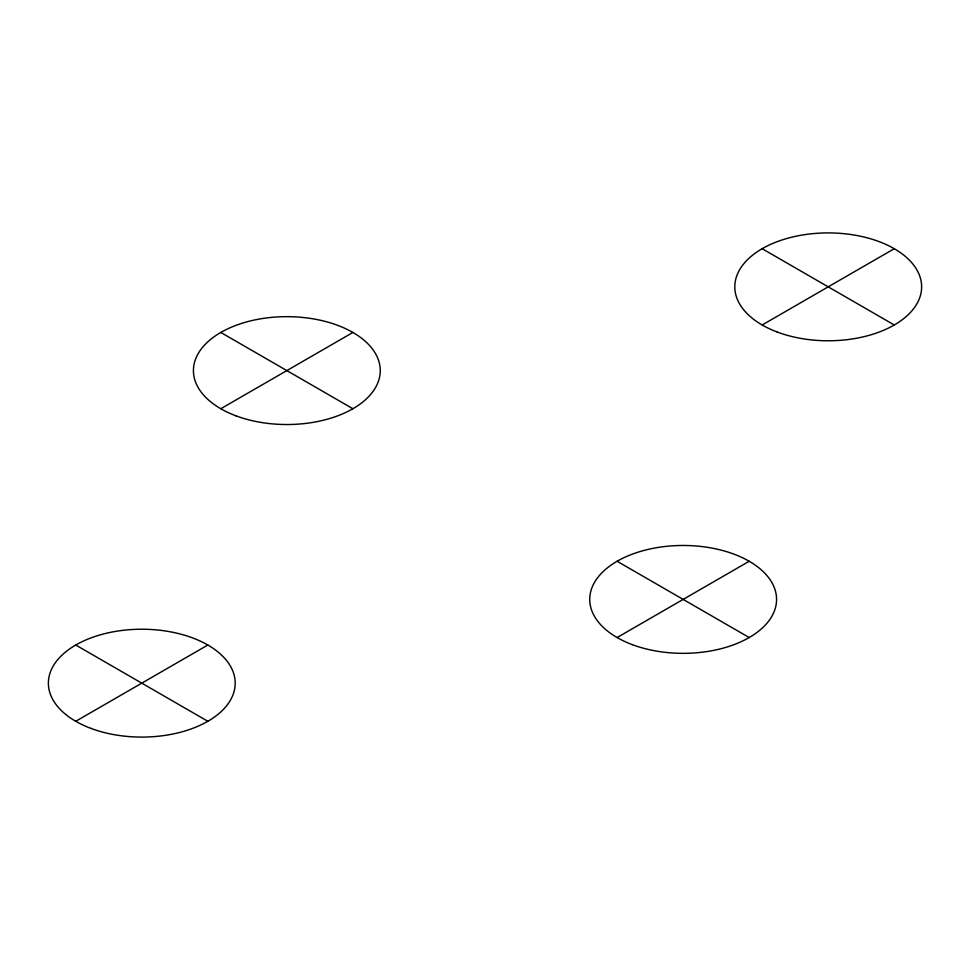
<?xml version="1.0" encoding="UTF-8"?>
<svg xmlns="http://www.w3.org/2000/svg" width="970" height="970" viewBox="0 0 970 970"><rect width="100%" height="100%" fill="white"/><g stroke="black" fill="none" stroke-linecap="round" stroke-linejoin="round"><path stroke-width="1.45" d="M220.796 408.734L352.898 332.455M75.733 721.292L207.835 645.014M762.165 324.986L894.267 248.708M617.102 637.545L749.204 561.266M762.165 248.708L894.267 324.986M220.796 332.455L352.898 408.734M617.102 561.266L749.204 637.545M75.733 645.014L207.835 721.292M90.913 728.385A93.411 53.932 0 0 0 235.067 685.972A93.411 53.932 0 0 0 99.376 635.107A93.411 53.932 0 0 0 90.913 728.385M777.346 332.079A93.411 53.932 0 0 0 921.5 289.666A93.411 53.932 0 0 0 785.809 238.79A93.411 53.932 0 0 0 777.346 332.079M632.282 644.638A93.411 53.932 0 0 0 776.436 602.224A93.411 53.932 0 0 0 640.746 551.348A93.411 53.932 0 0 0 632.282 644.638M235.965 415.827A93.411 53.932 0 0 0 380.131 373.414A93.411 53.932 0 0 0 244.44 322.537A93.411 53.932 0 0 0 235.965 415.827"/></g></svg>
